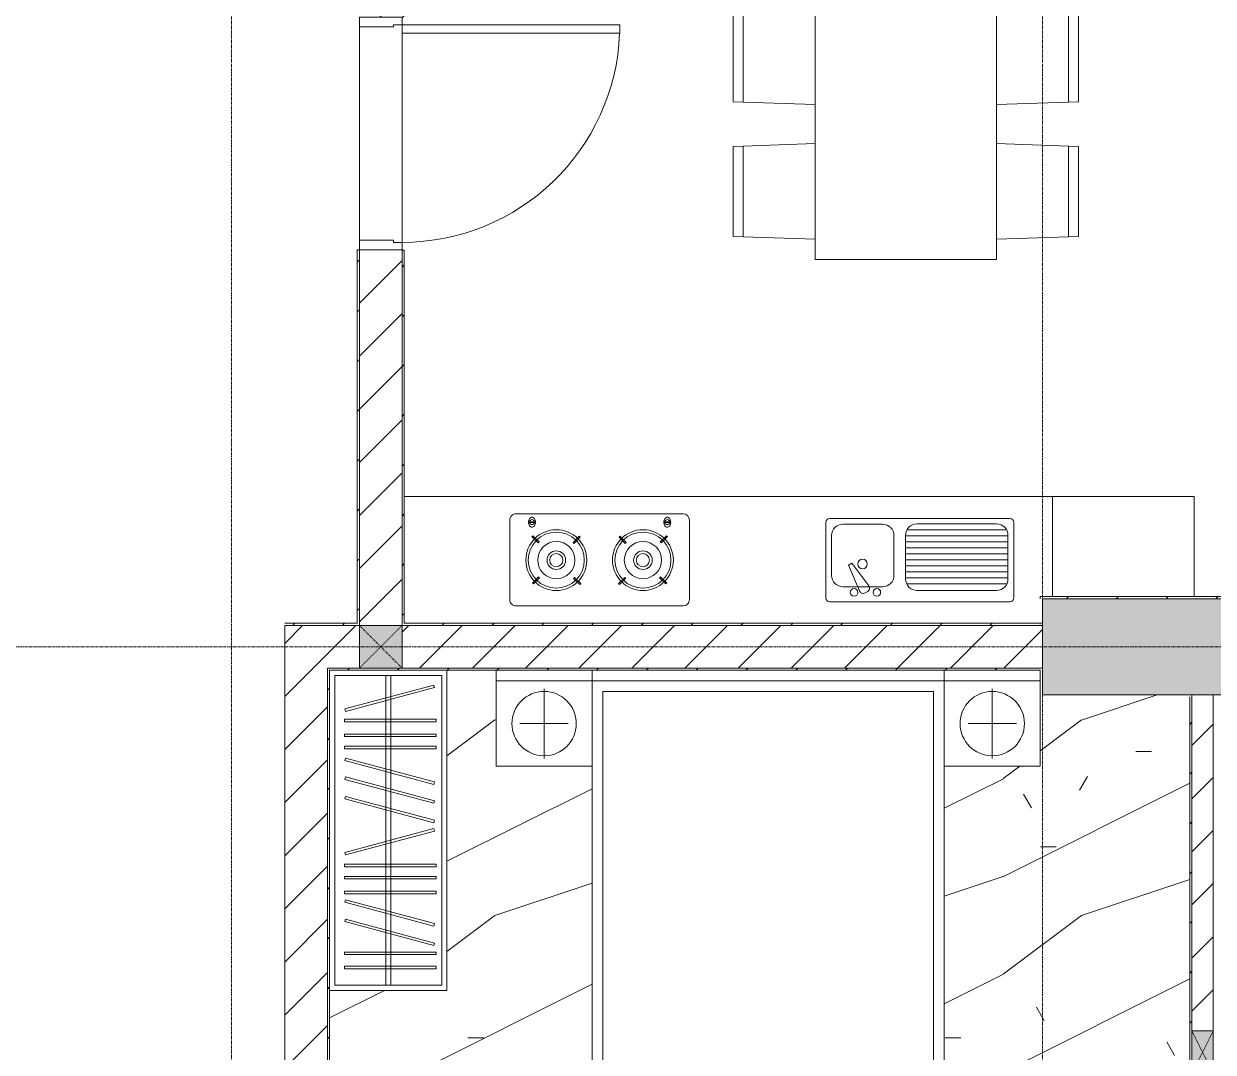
# Model space of a CAD drawing. Header units: millimetres. Extents: x 5357 to 259384, y -16348 to 109893.
# Drawn here: x 117280 to 122853, y 59837 to 64656 of the extents above; entities that cross this region are included whole.
import ezdxf

# ---------------------------------------------------------------- set-up
doc = ezdxf.new("R2010")
doc.units = ezdxf.units.MM
doc.linetypes.add('Dash', pattern=[6, 3, -3])
doc.linetypes.add('Grid Line', pattern=[22.225, 12.7, -3.175, 3.175, -3.175])
for name, color, linetype, lineweight in [('0-1', 7, 'Continuous', 5), ('A-DETL-GENF', 92, 'Continuous', 9), ('A-DOOR', 31, 'Continuous', 9), ('A-DOOR-FRAM', 31, 'Continuous', 9), ('A-FLOR', 192, 'Continuous', 9), ('A-FLOR-1', 53, 'Continuous', 9), ('A-FLOR-PATT-1', 10, 'Continuous', 9), ('A-WALL', 113, 'Continuous', 9), ('A-WALL-1', 9, 'Continuous', 18), ('A-WALL-3', 113, 'Continuous', 18), ('A-WALL-PATT', 111, 'Continuous', 9), ('A-WALL-PATT-1', 10, 'Continuous', 9), ('A-WALL-PATT-2', 53, 'Continuous', 9), ('I-FURN', 30, 'Continuous', 9), ('I-FURN-1', 254, 'Continuous', 9), ('I-WALL-1', 9, 'Continuous', 18), ('I-WALL-3', 2, 'Continuous', 18), ('S-COLS', 52, 'Continuous', 9), ('S-COLS-1', 253, 'Continuous', 5), ('S-COLS-2', 9, 'Continuous', 18), ('S-COLS-3', 53, 'Continuous', 9), ('S-COLS-4', 254, 'Continuous', 9), ('S-COLS-5', 52, 'Continuous', 18), ('S-COLS-6', 52, 'Dash', 9), ('S-COLS-HDLN', 52, 'Dash', 9), ('S-COLS-HDLN-1', 53, 'Dash', 9), ('S-GRID-1', 1, 'Grid Line', 9)]:
    doc.layers.add(name, color=color, linetype=linetype, lineweight=lineweight)
pattern_1 = [(45, (0, 0), (-116.67262, 116.67262), [])]
pattern_2 = [(45, (0, 0), (-124.4508, 124.4508), [])]

# ---------------------------------------------------------------- blocks, each defined once
blk = doc.blocks.new('M_Concrete-Rectangular-Column2 - 450x1300-812578-TKCS_MB CẢNH QUAN CÂY XANH')
at = {"layer": 'S-COLS-3'}
blk.add_hatch(color=256, dxfattribs=at).paths.add_polyline_path([(-650, 225), (-650, -225), (650, -225), (650, 225), (163.7, 225)])
at = {"layer": 'S-COLS-2'}
for p, q in [((-650, 225), (650, 225)), ((-650, -225), (-650, 225)), ((650, 225), (650, -225)), ((650, -225), (-650, -225))]:
    blk.add_line(p, q, dxfattribs=at)
blk = doc.blocks.new('NCV_TKTC_KET CAU_rvt-1-TKCS_MB CẢNH QUAN CÂY XANH')
at = {"layer": 'S-COLS-3'}
blk.add_blockref('M_Concrete-Rectangular-Column2 - 450x1300-812578-TKCS_MB CẢNH QUAN CÂY XANH', (122702.6, 61736.9), dxfattribs=at)
blk = doc.blocks.new('HE BEP A1 - HE BEP A 2-V142-TKCS_MB CẢNH QUAN CÂY XANH')
at = {"layer": 'I-FURN'}
for p, q in [((710, 594.4), (720, 594.4)), ((3700, 594.4), (3700, 0)), ((3700, 594.4), (3700, 0)), ((3175.6, 513.2), (2394, 513.2)), ((0, 469.4), (0, 0)), ((662.4, 0), (662.4, 469.4)), ((662.4, 0), (662.4, 469.4)), ((844.9, 120.7), (844.9, 476.9)), ((862.4, 494.4), (1706.9, 494.4)), ((1541.1, 452.3), (1528.6, 445.1)), ((1724.4, 476.9), (1724.4, 120.7)), ((2364, 483.2), (2364, 111.2)), ((3205.6, 483.2), (3205.6, 111.2)), ((876.4, 408.9), (1346.8, 408.9)), ((1298.3, 440.1), (924.9, 440.1)), ((1644.4, 423.2), (1459, 423.2)), ((1602.7, 313.4), (1523.8, 418.4)), ((1566.6, 443.1), (1618.1, 322.3)), ((2474.5, 410.3), (2470.1, 405.9)), ((2470.1, 405.9), (2499.2, 376.7)), ((2503.6, 381.1), (2474.5, 410.3)), ((2692.1, 413), (2663, 383.9)), ((2667.3, 379.5), (2696.5, 408.6)), ((2696.5, 408.6), (2692.1, 413)), ((2873.2, 408.6), (2877.5, 413)), ((2902.3, 379.5), (2873.2, 408.6)), ((2877.5, 413), (2906.7, 383.9)), ((3066, 381.1), (3095.1, 410.3)), ((3099.5, 405.9), (3070.4, 376.7)), ((3095.1, 410.3), (3099.5, 405.9)), ((871.5, 386.8), (871.5, 182.3)), ((871.5, 380.9), (1351.6, 380.9)), ((871.5, 352.9), (1351.6, 352.9)), ((1351.6, 182.3), (1351.6, 386.8)), ((1405.6, 369.9), (1405.6, 183.2)), ((1697.8, 183.2), (1697.8, 369.9)), ((2499.2, 376.7), (2503.6, 381.1)), ((2663, 383.9), (2667.3, 379.5)), ((2906.7, 383.9), (2902.3, 379.5)), ((3070.4, 376.7), (3066, 381.1)), ((871.5, 324.9), (1351.6, 324.9)), ((871.5, 296.9), (1351.6, 296.9)), ((1618.1, 322.3), (1602.7, 313.4)), ((871.5, 268.9), (1351.6, 268.9)), ((871.5, 240.9), (1351.6, 240.9)), ((871.5, 212.9), (1351.6, 212.9)), ((871.5, 184.9), (1351.6, 184.9)), ((2467.4, 188.3), (2496.5, 217.4)), ((2471.8, 183.9), (2467.4, 188.3)), ((2500.9, 213), (2471.8, 183.9)), ((2496.5, 217.4), (2500.9, 213)), ((2660.2, 215.8), (2664.6, 220.2)), ((2689.3, 186.7), (2660.2, 215.8)), ((2664.6, 220.2), (2693.7, 191.1)), ((2693.7, 191.1), (2689.3, 186.7)), ((2905, 220.2), (2875.9, 191.1)), ((2875.9, 191.1), (2880.3, 186.7)), ((2880.3, 186.7), (2909.4, 215.8)), ((2909.4, 215.8), (2905, 220.2)), ((3073.1, 217.4), (3068.7, 213)), ((3068.7, 213), (3097.9, 183.9)), ((3102.3, 188.3), (3073.1, 217.4)), ((3097.9, 183.9), (3102.3, 188.3)), ((877.9, 156.9), (1345.2, 156.9)), ((924.9, 128.9), (1298.3, 128.9)), ((1459, 129.9), (1644.4, 129.9)), ((2451.6, 122.3), (2451.6, 118.3)), ((2484.1, 122.3), (2451.6, 122.3)), ((2451.6, 118.3), (2484.1, 118.3)), ((2484.1, 118.3), (2484.1, 122.3)), ((3085.5, 118.3), (3085.5, 122.3)), ((3085.5, 122.3), (3118, 122.3)), ((3118, 118.3), (3085.5, 118.3)), ((3118, 122.3), (3118, 118.3)), ((1706.9, 103.2), (862.4, 103.2)), ((3175.6, 81.2), (2394, 81.2)), ((0, 0), (662.4, 0)), ((3700, 0), (662.4, 0))]:
    blk.add_line(p, q, dxfattribs=at)
for centre, radius in [((1485.9, 449.9), 17.8), ((1592.6, 449.9), 17.8), ((2581.9, 298.5), 142.6), ((2581.9, 298.5), 131.3), ((2987.7, 298.5), 142.6), ((2987.7, 298.5), 131.3), ((1552.8, 316.6), 22.2), ((2581.9, 298.5), 87.2), ((2581.9, 298.5), 43.6), ((2987.7, 298.5), 87.2), ((2987.7, 298.5), 43.6), ((2581.9, 298.5), 30.9), ((2987.7, 298.5), 30.9)]:
    blk.add_circle(centre, radius, dxfattribs=at)
for centre, radius, start, end in [((2394, 483.2), 30, 90, 180), ((3175.6, 483.2), 30, 360, 90), ((862.4, 476.9), 17.5, 90, 180), ((1549.9, 436.9), 17.8, 20.5379, 119.9521), ((1706.9, 476.9), 17.5, 0, 90), ((924.9, 386.8), 53.3, 90, 180), ((1298.3, 386.8), 53.3, 360, 90), ((1459, 369.9), 53.3, 90, 180), ((1537.5, 429.7), 17.8, 119.9521, 219.4618), ((1644.4, 369.9), 53.3, 360, 90), ((924.9, 182.3), 53.3, 180, 270), ((1298.3, 182.3), 53.3, 270, 360), ((1459, 183.2), 53.3, 180, 270), ((1644.4, 183.2), 53.3, 270, 360), ((862.4, 120.7), 17.5, 180, 270), ((1706.9, 120.7), 17.5, 270, 360), ((2485.1, 120.7), 33.5, 163.9419, 180), ((2485.1, 120.7), 33.5, 180, 196.0581), ((2476.6, 123.1), 24.7, 145.204, 163.9419), ((2467.8, 120.3), 11.6, 9.9102, 170.0898), ((2467.8, 120.3), 11.6, 189.7177, 350.2823), ((2471.3, 126.9), 18.1, 120.7976, 145.204), ((2467.9, 132.6), 11.5, 90, 120.7976), ((2467.9, 132.6), 11.5, 59.2024, 90), ((2464.5, 126.9), 18.1, 34.796, 59.2024), ((2459.1, 123.1), 24.7, 16.0581, 34.796), ((2450.6, 120.7), 33.5, 0, 16.0581), ((2450.6, 120.7), 33.5, 343.9419, 0), ((3119, 120.7), 33.5, 163.9419, 180), ((3119, 120.7), 33.5, 180, 196.0581), ((3110.5, 123.1), 24.7, 145.204, 163.9419), ((3105.2, 126.9), 18.1, 120.7976, 145.204), ((3101.8, 120.3), 11.6, 9.9102, 170.0898), ((3101.8, 120.3), 11.6, 189.7177, 350.2823), ((3101.8, 132.6), 11.5, 90, 120.7976), ((3101.8, 132.6), 11.5, 59.2024, 90), ((3098.4, 126.9), 18.1, 34.796, 59.2024), ((3093, 123.1), 24.7, 16.0581, 34.796), ((3084.5, 120.7), 33.5, 0, 16.0581), ((3084.5, 120.7), 33.5, 343.9419, 0), ((2394, 111.2), 30, 180, 270), ((2476.6, 118.2), 24.7, 196.0581, 214.796), ((2471.3, 114.5), 18.1, 214.796, 239.2024), ((2467.9, 108.8), 11.5, 239.2024, 270), ((2467.9, 108.8), 11.5, 270, 300.7976), ((2464.5, 114.5), 18.1, 300.7976, 325.204), ((2459.1, 118.2), 24.7, 325.204, 343.9419), ((3110.5, 118.2), 24.7, 196.0581, 214.796), ((3105.2, 114.5), 18.1, 214.796, 239.2024), ((3101.8, 108.8), 11.5, 239.2024, 270), ((3101.8, 108.8), 11.5, 270, 300.7976), ((3098.4, 114.5), 18.1, 300.7976, 325.204), ((3093, 118.2), 24.7, 325.204, 343.9419), ((3175.6, 111.2), 30, 270, 0)]:
    blk.add_arc(centre, radius, start, end, dxfattribs=at)
at = {"layer": 'I-FURN-1'}
for p, q in [((720, 594.4), (710, 594.4)), ((3700, 0), (3700, 594.4)), ((0, 469.4), (0, 0)), ((0, 0), (3700, 0))]:
    blk.add_line(p, q, dxfattribs=at)
blk = doc.blocks.new('RES_BAN AN 1 - RES_BAN AN 1-V79-TKCS_MB CẢNH QUAN CÂY XANH')
at = {"layer": 'I-FURN-1'}
for p, q in [((-425, 1275), (425, 1275)), ((-425, 0), (-425, 1275)), ((425, 1275), (425, 0)), ((-425, 1180), (-761.9, 1168.8)), ((-425, 732.5), (-425, 1180)), ((425, 1180), (761.9, 1168.8)), ((425, 732.5), (425, 1180)), ((-761.9, 1168.8), (-809.6, 1167.2)), ((-809.6, 1167.2), (-809.6, 745.3)), ((-761.9, 1168.8), (-761.9, 743.8)), ((-761.9, 743.8), (-761.9, 1168.8)), ((761.9, 1168.8), (761.9, 743.8)), ((761.9, 1168.8), (761.9, 743.8)), ((809.6, 1167.2), (761.9, 1168.8)), ((809.6, 745.3), (809.6, 1167.2)), ((-809.6, 745.3), (-761.9, 743.8)), ((-761.9, 743.8), (-425, 732.5)), ((761.9, 743.8), (425, 732.5)), ((761.9, 743.8), (809.6, 745.3)), ((-809.6, 536.9), (-761.9, 538.5)), ((-809.6, 115.1), (-809.6, 536.9)), ((-425, 549.7), (-761.9, 538.5)), ((-761.9, 538.5), (-761.9, 113.5)), ((-761.9, 538.5), (-761.9, 113.5)), ((-425, 102.3), (-425, 549.7)), ((425, 549.7), (761.9, 538.5)), ((425, 102.3), (425, 549.7)), ((761.9, 538.5), (761.9, 113.5)), ((761.9, 538.5), (809.6, 536.9)), ((761.9, 113.5), (761.9, 538.5)), ((809.6, 536.9), (809.6, 115.1)), ((-761.9, 113.5), (-809.6, 115.1)), ((-761.9, 113.5), (-425, 102.3)), ((761.9, 113.5), (425, 102.3)), ((809.6, 115.1), (761.9, 113.5))]:
    blk.add_line(p, q, dxfattribs=at)
blk = doc.blocks.new('G1_SOF - BO TRU - 100x200-V87-TKCS_MB CẢNH QUAN CÂY XANH')
at = {"layer": 'S-COLS-3'}
blk.add_hatch(color=256, dxfattribs=at).paths.add_polyline_path([(-50, -100), (50, -100), (50, 100), (-50, 100)])
at = {"layer": 'S-COLS-2'}
for p, q in [((-50, -100), (-50, 100)), ((50, 100), (50, -100)), ((50, -100), (-50, -100))]:
    blk.add_line(p, q, dxfattribs=at)
at = {"layer": 'S-COLS-HDLN-1'}
for p, q in [((50, -100), (-50, 100)), ((-50, -100), (50, 100))]:
    blk.add_line(p, q, dxfattribs=at)
blk = doc.blocks.new('GIUONG NGU-2TAB-1600x2000 - GIUONG NGU-2TAB-1600x2000-851491-TKCS_MB CẢNH QUAN CÂY XANH')
at = {"layer": 'I-FURN-1'}
for p, q in [((569.6, 2050), (1997.1, 2050)), ((1997.1, 2050), (569.6, 2050)), ((1997.1, 2000), (569.6, 2000)), ((458.5, 50), (458.5, 1938.9)), ((458.5, 1938.9), (458.5, 50)), ((508.5, 1938.9), (508.5, 100)), ((2058.2, 100), (2058.2, 1938.9)), ((2108.2, 1938.9), (2108.2, 50)), ((2108.2, 50), (2108.2, 1938.9)), ((8.5, 50), (8.5, 450.3)), ((8.5, 450.3), (458.5, 450.3)), ((8.5, 450.3), (458.5, 450.3)), ((8.5, 50), (8.5, 450.3)), ((458.5, 450.3), (458.5, 50)), ((458.5, 450.3), (458.5, 50)), ((2108.2, 50), (2108.2, 450.3)), ((2108.2, 450.3), (2558.2, 450.3)), ((2108.2, 450.3), (2108.2, 50)), ((2558.2, 450.3), (2108.2, 450.3)), ((2558.2, 450.3), (2558.2, 50)), ((2558.2, 50), (2558.2, 450.3)), ((233.5, 86.8), (233.5, 413.5)), ((2333.2, 86.8), (2333.2, 413.5)), ((120.2, 250.2), (346.8, 250.2)), ((2446.5, 250.2), (2219.8, 250.2)), ((508.5, 100), (2058.2, 100)), ((458.5, 50), (8.5, 50)), ((8.5, 0), (8.5, 50)), ((8.5, 50), (458.5, 50)), ((458.5, 50), (8.5, 50)), ((2108.2, 50), (458.5, 50)), ((458.5, 50), (458.5, 0)), ((458.5, 0), (458.5, 50)), ((458.5, 50), (2108.2, 50)), ((458.5, 50), (2108.2, 50)), ((2558.2, 50), (2108.2, 50)), ((2108.2, 50), (2558.2, 50)), ((2108.2, 0), (2108.2, 50)), ((2108.2, 50), (2108.2, 0)), ((2108.2, 50), (2558.2, 50)), ((2558.2, 50), (2558.2, 0))]:
    blk.add_line(p, q, dxfattribs=at)
for centre in [(233.5, 250.2), (2333.2, 250.2)]:
    blk.add_circle(centre, 150.7, dxfattribs=at)
for centre, radius, start, end in [((569.6, 1938.9), 111.1, 90, 180), ((569.6, 1938.9), 111.1, 90, 180), ((1997.1, 1938.9), 111.1, 0, 90), ((1997.1, 1938.9), 111.1, 360, 90), ((569.6, 1938.9), 61.1, 90, 180), ((1997.1, 1938.9), 61.1, 360, 90)]:
    blk.add_arc(centre, radius, start, end, dxfattribs=at)
blk = doc.blocks.new('TU QUAN AO-SUITE ROOM_3 - TU QUAN AO-SUITE ROOM_3-V89-TKCS_MB CẢNH QUAN CÂY XANH')
at = {"layer": 'I-FURN-1'}
for p, q in [((0, -1500), (0, 0)), ((0, 0), (0, -1500)), ((-526, -24), (-24, -24)), ((-526, -1476), (-526, -24)), ((-526, -24), (-526, -600)), ((-287, -24), (-287, -576)), ((-263, -24), (-263, -576)), ((-24, -24), (-24, -1476)), ((-478.3, -181.1), (-61.3, -69.4)), ((-58.2, -80.9), (-475.2, -192.7)), ((-61.3, -69.4), (-58.2, -80.9)), ((-475.2, -192.7), (-478.3, -181.1)), ((-480.1, -229.7), (-50.1, -229.7)), ((-480.1, -241.7), (-480.1, -229.7)), ((-50.1, -241.7), (-480.1, -241.7)), ((-50.1, -229.7), (-50.1, -241.7)), ((-480.1, -299.2), (-50.1, -299.2)), ((-480.1, -311.2), (-480.1, -299.2)), ((-50.1, -311.2), (-480.1, -311.2)), ((-50.1, -299.2), (-50.1, -311.2)), ((-480.1, -356.4), (-50.1, -356.4)), ((-480.1, -368.4), (-480.1, -356.4)), ((-50.1, -368.4), (-480.1, -368.4)), ((-50.1, -356.4), (-50.1, -368.4)), ((-475.2, -411.5), (-478.3, -423.1)), ((-478.3, -423.1), (-61.3, -534.9)), ((-58.2, -523.3), (-475.2, -411.5)), ((-475.2, -500.3), (-478.3, -511.9)), ((-58.2, -612.1), (-475.2, -500.3)), ((-478.3, -511.9), (-61.3, -623.6)), ((-61.3, -534.9), (-58.2, -523.3)), ((-526, -1476), (-526, -600)), ((-475.2, -591.5), (-478.3, -603.1)), ((-478.3, -603.1), (-61.3, -714.9)), ((-58.2, -703.3), (-475.2, -591.5)), ((-287, -576), (-287, -1476)), ((-263, -576), (-263, -1476)), ((-61.3, -623.6), (-58.2, -612.1)), ((-61.3, -714.9), (-58.2, -703.3)), ((-478.3, -853.9), (-61.3, -742.1)), ((-58.2, -753.7), (-475.2, -865.5)), ((-61.3, -742.1), (-58.2, -753.7)), ((-475.2, -865.5), (-478.3, -853.9)), ((-480.1, -908.6), (-480.1, -920.6)), ((-480.1, -908.6), (-480.1, -920.6)), ((-50.1, -908.6), (-480.1, -908.6)), ((-480.1, -920.6), (-50.1, -920.6)), ((-50.1, -920.6), (-50.1, -908.6)), ((-480.1, -965.8), (-480.1, -977.8)), ((-480.1, -965.8), (-480.1, -977.8)), ((-50.1, -965.8), (-480.1, -965.8)), ((-480.1, -977.8), (-50.1, -977.8)), ((-50.1, -977.8), (-50.1, -965.8)), ((-480.1, -1035.3), (-480.1, -1047.3)), ((-480.1, -1035.3), (-480.1, -1047.3)), ((-50.1, -1035.3), (-480.1, -1035.3)), ((-480.1, -1047.3), (-50.1, -1047.3)), ((-50.1, -1047.3), (-50.1, -1035.3)), ((-475.2, -1075.3), (-478.3, -1086.9)), ((-478.3, -1086.9), (-61.3, -1198.6)), ((-58.2, -1187.1), (-475.2, -1075.3)), ((-475.2, -1166.5), (-478.3, -1178.1)), ((-58.2, -1278.3), (-475.2, -1166.5)), ((-478.3, -1178.1), (-61.3, -1289.9)), ((-61.3, -1198.6), (-58.2, -1187.1)), ((-61.3, -1289.9), (-58.2, -1278.3)), ((-480.1, -1320.5), (-480.1, -1332.5)), ((-480.1, -1320.5), (-480.1, -1332.5)), ((-50.1, -1320.5), (-480.1, -1320.5)), ((-480.1, -1332.5), (-50.1, -1332.5)), ((-50.1, -1332.5), (-50.1, -1320.5)), ((-480.1, -1386.9), (-480.1, -1398.9)), ((-480.1, -1386.9), (-480.1, -1398.9)), ((-50.1, -1386.9), (-480.1, -1386.9)), ((-50.1, -1398.9), (-50.1, -1386.9)), ((-480.1, -1398.9), (-50.1, -1398.9)), ((-550, -1500), (0, -1500)), ((0, -1500), (-550, -1500)), ((-24, -1476), (-526, -1476))]:
    blk.add_line(p, q, dxfattribs=at)
blk = doc.blocks.new('NCV_TKTC_TANG 1_rvt-1-TKCS_MB CẢNH QUAN CÂY XANH')
at = {"layer": 'A-FLOR-PATT-1'}
h = blk.add_hatch(dxfattribs=at)
h.set_pattern_fill('FP_5', color=256, style=0, pattern_type=2)
h.set_pattern_definition([(0, (0, 0), (1788.16, 447.04), [73.762, -1267.358, 73.762, -1267.358, -7152.64]), (0, (0, 0), (1788.16, 447.04), [-2682.24, 73.762, -2608.478, 73.762, -1267.358, -3129.28]), (0, (0, 0), (1788.16, 447.04), [-6705.6, 73.762, -820.318, 73.762, -2161.438]), (120, (670.56, 223.5), (-1281.228, 1325.072), [73.762, -1267.358, 73.762, -8419.998]), (120, (670.56, 223.5), (-1281.228, 1325.072), [-1414.882, -1267.358, 73.762, -2608.478, -4470.4]), (120, (670.56, 223.5), (-1281.228, 1325.072), [-5364.48, 73.762, -1267.358, 73.762, -3055.518]), (120, (670.56, 223.5), (-1281.228, 1325.072), [-6779.362, -820.318, 73.762, -2161.438]), (240, (894.1, 1117.6), (-506.932, -1772.112), [73.762, -1267.358, 73.762, -8419.998]), (240, (894.1, 1117.6), (-506.932, -1772.112), [-1414.882, -1267.358, 73.762, -2608.478, -4470.4]), (240, (894.1, 1117.6), (-506.932, -1772.112), [-5364.48, 73.762, -1267.358, 73.762, -3055.518]), (240, (894.1, 1117.6), (-506.932, -1772.112), [-6779.362, -820.318, 73.762, -2161.438])])
h.paths.add_polyline_path([(119052.5, 58746.9), (122742.6, 58746.9), (122742.6, 61501.9), (122752.6, 61501.9), (122752.6, 61511.9), (122052.6, 61511.9), (122052.6, 61626.9), (122042.5, 61626.9), (122042.5, 61176.6), (121592.5, 61176.6), (121592.5, 59688), (121588.7, 59659.3), (121577.6, 59632.5), (121558.7, 59608.5), (121536.9, 59591.8), (121510.1, 59580.7), (121481.4, 59576.9), (120053.9, 59576.9), (120025.2, 59580.7), (119998.4, 59591.8), (119975.4, 59609.5), (119957.7, 59632.5), (119946.6, 59659.3), (119942.8, 59688), (119942.8, 61176.6), (119492.8, 61176.6), (119492.8, 61626.9), (119262.6, 61626.9), (119262.6, 60126.9), (118712.6, 60126.9), (118714.6, 58746.9), (118852.5, 58746.9)])
h = blk.add_hatch(dxfattribs=at)
h.set_pattern_fill('FP_4', color=256, style=0, pattern_type=2)
h.set_pattern_definition([(216.87, (366.52, 916.3), (2748.89673, 1832.6049), [458.15, -4123.35]), (206.565, (916.3, 641.4), (-916.3012, -916.2996), [1024.455, -1024.455]), (198.435, (916.3, 183.26), (-1832.59854, -916.30195), [579.52, -2318.076])])
h.paths.add_polyline_path([(119052.5, 58746.9), (122742.6, 58746.9), (122742.6, 61501.9), (122752.6, 61501.9), (122752.6, 61511.9), (122052.6, 61511.9), (122052.6, 61626.9), (122042.5, 61626.9), (122042.5, 61176.6), (121592.5, 61176.6), (121592.5, 59688), (121588.7, 59659.3), (121577.6, 59632.5), (121558.7, 59608.5), (121536.9, 59591.8), (121510.1, 59580.7), (121481.4, 59576.9), (120053.9, 59576.9), (120025.2, 59580.7), (119998.4, 59591.8), (119975.4, 59609.5), (119957.7, 59632.5), (119946.6, 59659.3), (119942.8, 59688), (119942.8, 61176.6), (119492.8, 61176.6), (119492.8, 61626.9), (119262.6, 61626.9), (119262.6, 60126.9), (118712.6, 60126.9), (118714.6, 58746.9), (118852.5, 58746.9)])
at = {"layer": 'A-WALL-PATT-1'}
h = blk.add_hatch(dxfattribs=at)
h.set_pattern_fill('FP_2', color=256, style=0, pattern_type=2)
h.set_pattern_definition(pattern_2)
h.paths.add_polyline_path([(122762.6, 56836.9), (122852.6, 56836.9), (122852.6, 57737.3), (122752.6, 57737.3), (122752.6, 56836.9)])
h.paths.add_polyline_path([(122752.6, 58537.3), (122852.6, 58537.3), (122852.6, 58836.9), (122752.6, 58836.9), (122752.6, 58608.4)])
h.paths.add_polyline_path([(122769.2, 59936.9), (122852.6, 59936.9), (122852.6, 61511.9), (122752.6, 61511.9), (122752.6, 59936.9)])
at = {"layer": 'A-WALL-PATT-2'}
h = blk.add_hatch(dxfattribs=at)
h.set_pattern_fill('FP_10', color=256, style=0, pattern_type=2)
h.set_pattern_definition(pattern_1)
h.paths.add_polyline_path([(119062.5, 61836.9), (119062.5, 63595.3), (119052.5, 63595.3), (119052.5, 61836.9)])
h.paths.add_polyline_path([(119062.5, 64685.3), (119062.5, 64836.9), (119052.5, 64836.9), (119052.5, 64685.3)])
h = blk.add_hatch(dxfattribs=at)
h.set_pattern_fill('FP_10', color=256, style=0, pattern_type=2)
h.set_pattern_definition(pattern_1)
h.paths.add_polyline_path([(122042.6, 61961.9), (123352.6, 61961.9), (123352.6, 61971.9), (122042.6, 61971.9)])
h = blk.add_hatch(dxfattribs=at)
h.set_pattern_fill('FP_10', color=256, style=0, pattern_type=2)
h.set_pattern_definition(pattern_1)
h.paths.add_polyline_path([(119062.5, 61836.9), (122042.6, 61836.9), (122042.6, 61846.9), (119062.5, 61846.9)])
h = blk.add_hatch(dxfattribs=at)
h.set_pattern_fill('FP_10', color=256, style=0, pattern_type=2)
h.set_pattern_definition(pattern_1)
h.paths.add_polyline_path([(118702.6, 58746.9), (118712.6, 58746.9), (118712.6, 61636.9), (118702.6, 61636.9), (118702.6, 60580.9)])
h = blk.add_hatch(dxfattribs=at)
h.set_pattern_fill('FP_10', color=256, style=0, pattern_type=2)
h.set_pattern_definition(pattern_1)
h.paths.add_polyline_path([(122052.6, 61626.9), (122052.6, 61636.9), (118712.6, 61636.9), (118712.6, 61626.9), (122042.6, 61626.9)])
h = blk.add_hatch(dxfattribs=at)
h.set_pattern_fill('FP_10', color=256, style=0, pattern_type=2)
h.set_pattern_definition(pattern_1)
h.paths.add_polyline_path([(122752.6, 58746.9), (122752.6, 61501.9), (122742.6, 61501.9), (122742.6, 58746.9)])
at = {"layer": 'A-FLOR-1'}
for p, q in [((118852.5, 64641.9), (118852.5, 63641.9)), ((119052.5, 64651.9), (119052.5, 63631.9)), ((119052.5, 63631.9), (119052.5, 64651.9))]:
    blk.add_line(p, q, dxfattribs=at)
at = {"layer": 'A-WALL-1'}
for p, q in [((122752.6, 61511.9), (122752.6, 59936.9)), ((122852.6, 59936.9), (122852.6, 61511.9))]:
    blk.add_line(p, q, dxfattribs=at)
at = {"layer": 'I-WALL-1'}
for p, q in [((119062.5, 63595.3), (119052.5, 63595.3)), ((119052.5, 63595.3), (119052.5, 61836.9)), ((119062.5, 61846.9), (119062.5, 63595.3)), ((123352.6, 61971.9), (122042.6, 61971.9)), ((122042.6, 61971.9), (122042.6, 61961.9)), ((119052.5, 61836.9), (119062.5, 61836.9)), ((122042.6, 61846.9), (119062.5, 61846.9)), ((119062.5, 61836.9), (122042.6, 61836.9)), ((118712.6, 61636.9), (118702.6, 61636.9)), ((118702.6, 61636.9), (118702.6, 58746.9)), ((122052.6, 61636.9), (118712.6, 61636.9)), ((118712.6, 58746.9), (118712.6, 61626.9)), ((118712.6, 61626.9), (122042.6, 61626.9)), ((122742.6, 61501.9), (122742.6, 58746.9)), ((122752.6, 59936.9), (122752.6, 61501.9))]:
    blk.add_line(p, q, dxfattribs=at)
at = {"layer": 'I-FURN-1', "rotation": 180}
for name, p in [('RES_BAN AN 1 - RES_BAN AN 1-V79-TKCS_MB CẢNH QUAN CÂY XANH', (121412.6, 64826.9)), ('HE BEP A1 - HE BEP A 2-V142-TKCS_MB CẢNH QUAN CÂY XANH', (122762.6, 62441.3)), ('GIUONG NGU-2TAB-1600x2000 - GIUONG NGU-2TAB-1600x2000-851491-TKCS_MB CẢNH QUAN CÂY XANH', (122051, 61626.9))]:
    blk.add_blockref(name, p, dxfattribs=at)
at = {"layer": 'I-FURN-1'}
blk.add_blockref('TU QUAN AO-SUITE ROOM_3 - TU QUAN AO-SUITE ROOM_3-V89-TKCS_MB CẢNH QUAN CÂY XANH', (119262.6, 61626.9), dxfattribs=at)
at = {"layer": 'S-COLS-4', "rotation": 180}
blk.add_blockref('G1_SOF - BO TRU - 100x200-V87-TKCS_MB CẢNH QUAN CÂY XANH', (122802.6, 59836.9), dxfattribs=at)
blk = doc.blocks.new('FD_05 - FD_05-1000x2200mm-835433-TKCS_MB CẢNH QUAN CÂY XANH')
at = {"layer": 'A-DETL-GENF'}
for p, q in [((510, -100), (470, -100)), ((470, -100), (470, -1120)), ((510, -1120), (510, -100)), ((470, -1120), (510, -1120))]:
    blk.add_line(p, q, dxfattribs=at)
blk.add_arc((510, -100), 1020, 180, 267.7525, dxfattribs=at)
at = {"layer": 'A-DOOR-FRAM'}
for p, q in [((-545, 100), (-500, 100)), ((-545, -100), (-545, 100)), ((-500, 100), (-500, -60)), ((500, 100), (545, 100)), ((500, -60), (500, 100)), ((545, 100), (545, -100)), ((-510, -100), (-545, -100)), ((-500, -60), (-510, -60)), ((-510, -60), (-510, -100)), ((510, -60), (500, -60)), ((510, -100), (510, -60)), ((545, -100), (510, -100))]:
    blk.add_line(p, q, dxfattribs=at)
blk = doc.blocks.new('G1_SOF - BO TRU - 200x200-3051103-TKCS_MB CẢNH QUAN CÂY XANH')
at = {"layer": 'S-COLS-HDLN'}
for p, q in [((-100, -100), (100, 100)), ((100, -100), (-100, 100))]:
    blk.add_line(p, q, dxfattribs=at)

msp = doc.modelspace()

# ---------------------------------------------------------------- hatches: boundary and pattern name
at = {"layer": 'A-WALL-PATT'}
h = msp.add_hatch(dxfattribs=at)
h.set_pattern_fill('FP_41', color=256, style=0, pattern_type=2)
h.set_pattern_definition(pattern_1)
h.paths.add_polyline_path([(118842.5, 61836.9), (118852.5, 61836.9), (118852.5, 63596.9), (118842.5, 63594.7), (118842.5, 61846.9)])
h.paths.add_polyline_path([(118852.5, 64686.9), (118852.5, 65886.9), (118842.5, 65886.9), (118842.5, 64686.9)])
h = msp.add_hatch(dxfattribs=at)
h.set_pattern_fill('FP_1', color=256, style=0, pattern_type=2)
h.set_pattern_definition(pattern_2)
h.paths.add_polyline_path([(118852.5, 61836.9), (119052.5, 61836.9), (119052.5, 63596.9), (118852.5, 63596.9), (118852.5, 62553.4)])
h.paths.add_polyline_path([(119012.5, 64686.9), (119052.5, 64686.9), (119052.5, 64835.3), (118852.5, 64835.3), (118852.5, 64686.9)])
h.paths.add_polyline_path([(119052.5, 65035.3), (119052.5, 65886.9), (118852.5, 65886.9), (118852.5, 65035.3)])
h = msp.add_hatch(dxfattribs=at)
h.set_pattern_fill('FP_41', color=256, style=0, pattern_type=2)
h.set_pattern_definition(pattern_1)
h.paths.add_polyline_path([(118502.5, 61836.9), (118842.5, 61836.9), (118842.5, 61846.9), (118502.5, 61846.9)])
h = msp.add_hatch(dxfattribs=at)
h.set_pattern_fill('FP_1', color=256, style=0, pattern_type=2)
h.set_pattern_definition(pattern_2)
h.paths.add_polyline_path([(121558.7, 61636.9), (122052.6, 61636.9), (122052.6, 61836.9), (119052.5, 61836.9), (119052.5, 61636.9), (119137.9, 61636.9)])
h.paths.add_polyline_path([(118502.5, 61636.9), (118852.5, 61636.9), (118852.5, 61836.9), (118502.5, 61836.9)])
h = msp.add_hatch(dxfattribs=at)
h.set_pattern_fill('FP_1', color=256, style=0, pattern_type=2)
h.set_pattern_definition(pattern_2)
h.paths.add_polyline_path([(118502.6, 58736.9), (118702.6, 58736.9), (118702.6, 61636.9), (118502.6, 61636.9), (118502.6, 60580.9)])
at = {"layer": 'S-COLS-1'}
msp.add_hatch(color=256, dxfattribs=at).paths.add_polyline_path([(118852.5, 61636.9), (119052.5, 61636.9), (119052.5, 61836.9), (118852.5, 61836.9)])

# ---------------------------------------------------------------- linework, layer by layer
at = {"layer": 'A-FLOR'}
msp.add_line((118502.5, 58736.9), (118502.5, 61636.9), dxfattribs=at)
at = {"layer": 'A-WALL'}
for p, q in [((118852.5, 63641.9), (118852.5, 64641.9)), ((119052.5, 64651.9), (119052.5, 63631.9)), ((118852.5, 61636.9), (118852.5, 63596.9)), ((118842.5, 61836.9), (118502.5, 61836.9)), ((118502.5, 61836.9), (118502.5, 61636.9)), ((118502.5, 61836.9), (118842.5, 61836.9)), ((118852.5, 61836.9), (119052.5, 61836.9)), ((119052.5, 61836.9), (119052.5, 61636.9))]:
    msp.add_line(p, q, dxfattribs=at)
at = {"layer": 'A-WALL-3'}
for p, q in [((119052.5, 61836.9), (119052.5, 63596.9)), ((118852.5, 61836.9), (118842.5, 61836.9)), ((122052.6, 61836.9), (119052.5, 61836.9)), ((118502.6, 61636.9), (118502.6, 58736.9)), ((118702.6, 61636.9), (118852.5, 61636.9)), ((118702.6, 58736.9), (118702.6, 61636.9)), ((119052.5, 61636.9), (122052.6, 61636.9))]:
    msp.add_line(p, q, dxfattribs=at)
at = {"layer": 'I-WALL-3'}
for p, q in [((118852.5, 63596.9), (118842.5, 63596.9)), ((118842.5, 63596.9), (118842.5, 61846.9)), ((118842.5, 61846.9), (118502.5, 61846.9)), ((118842.5, 61836.9), (118852.5, 61836.9))]:
    msp.add_line(p, q, dxfattribs=at)
at = {"layer": 'S-COLS'}
for p, q in [((119052.5, 61836.9), (118852.5, 61836.9)), ((118852.5, 61836.9), (118852.5, 61636.9)), ((119052.5, 61636.9), (119052.5, 61836.9))]:
    msp.add_line(p, q, dxfattribs=at)
at = {"layer": 'S-COLS-5'}
msp.add_line((118852.5, 61636.9), (119052.5, 61636.9), dxfattribs=at)
at = {"layer": 'S-GRID-1'}
for p, q in [((118252.6, 20960.6), (118252.6, 80482.7)), ((122052.6, 20960.6), (122052.6, 80482.7)), ((130319.3, 61736.9), (29351.8, 61736.9))]:
    msp.add_line(p, q, dxfattribs=at)

# ---------------------------------------------------------------- block references
at = {"layer": '0-1'}
for name in ['NCV_TKTC_KET CAU_rvt-1-TKCS_MB CẢNH QUAN CÂY XANH', 'NCV_TKTC_TANG 1_rvt-1-TKCS_MB CẢNH QUAN CÂY XANH']:
    msp.add_blockref(name, (0, 0), dxfattribs=at)
at = {"layer": 'A-DOOR', "rotation": 90.0000000000001}
msp.add_blockref('FD_05 - FD_05-1000x2200mm-835433-TKCS_MB CẢNH QUAN CÂY XANH', (118952.5, 64141.9), dxfattribs=at)
at = {"layer": 'S-COLS-6', "rotation": 180}
msp.add_blockref('G1_SOF - BO TRU - 200x200-3051103-TKCS_MB CẢNH QUAN CÂY XANH', (118952.5, 61736.9), dxfattribs=at)

doc.saveas('drawing.dxf')
